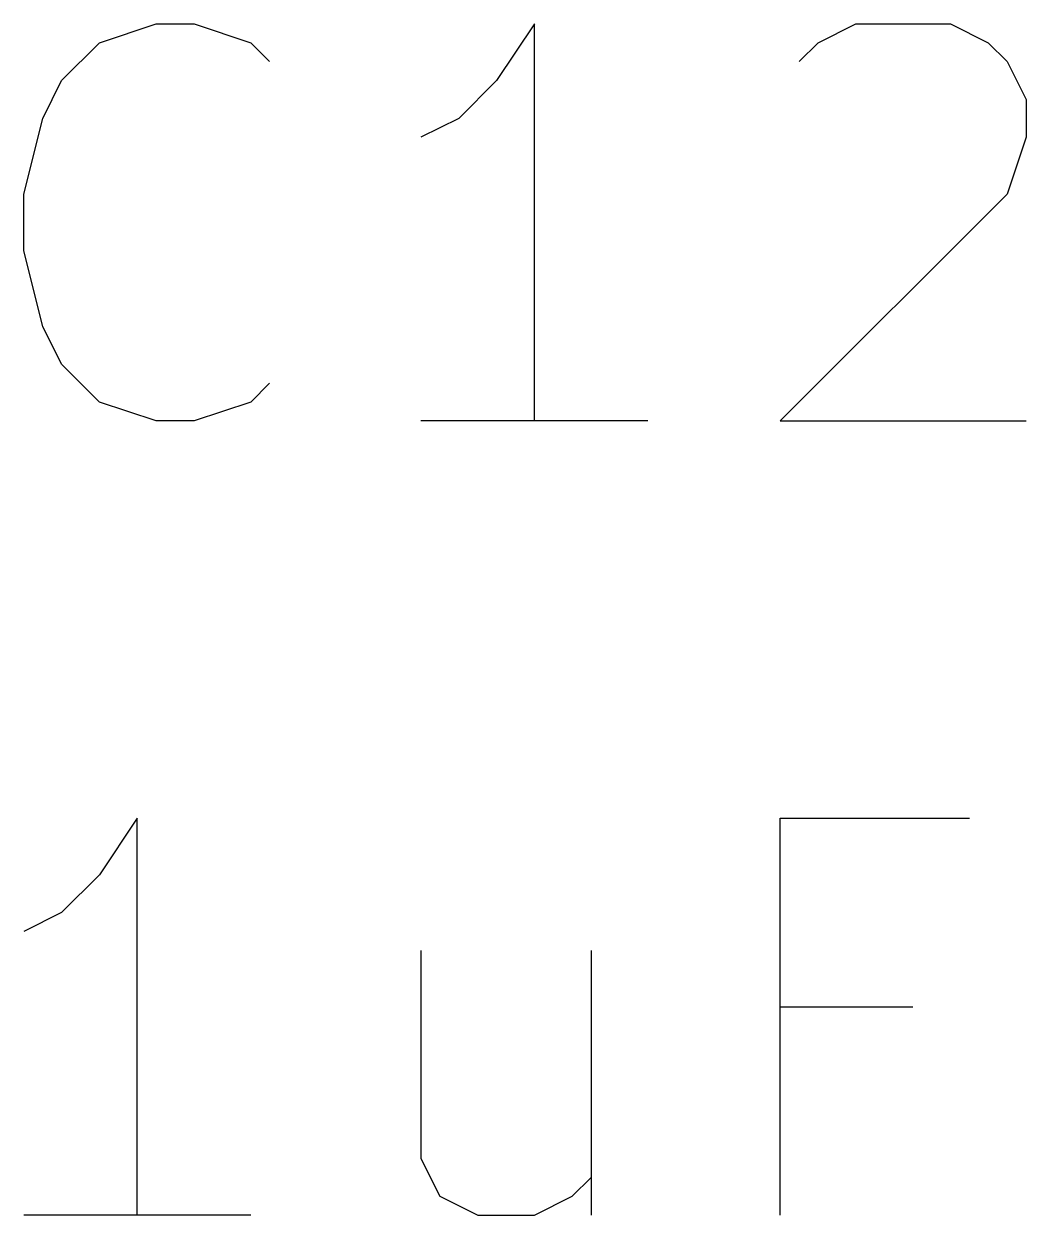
# Model space of a CAD drawing. Header units: millimetres. Extents: x 10 to 287, y -200 to -10.
# Drawn here: x 173.073 to 176.278, y -119.324 to -115.514 of the extents above; entities that cross this region are included whole.
import ezdxf

# ---------------------------------------------------------------- set-up
doc = ezdxf.new("R2010")
doc.units = ezdxf.units.MM
doc.layers.add('GREENSIXTYFIVE', color=129, linetype='CONTINUOUS')

msp = doc.modelspace()

# ---------------------------------------------------------------- linework, layer by layer
at = {"layer": 'GREENSIXTYFIVE', "linetype": 'CONTINUOUS'}
for p, q in [((173.315, -115.5747), (173.4964, -115.5142)), ((173.4964, -115.5142), (173.6173, -115.5142)), ((173.6173, -115.5142), (173.7988, -115.5747)), ((174.7059, -115.5142), (174.585, -115.6957)), ((174.7059, -116.7842), (174.7059, -115.5142)), ((175.613, -115.5747), (175.734, -115.5142)), ((175.734, -115.5142), (176.0364, -115.5142)), ((176.0364, -115.5142), (176.1573, -115.5747)), ((173.194, -115.6957), (173.315, -115.5747)), ((173.7988, -115.5747), (173.8592, -115.6352)), ((175.5526, -115.6352), (175.613, -115.5747)), ((176.1573, -115.5747), (176.2178, -115.6352)), ((176.2178, -115.6352), (176.2783, -115.7561)), ((173.1335, -115.8166), (173.194, -115.6957)), ((174.585, -115.6957), (174.464, -115.8166)), ((176.2783, -115.7561), (176.2783, -115.8771)), ((173.0731, -116.0585), (173.1335, -115.8166)), ((174.464, -115.8166), (174.3431, -115.8771)), ((176.2783, -115.8771), (176.2178, -116.0585)), ((173.0731, -116.2399), (173.0731, -116.0585)), ((176.2178, -116.0585), (175.4921, -116.7842)), ((173.1335, -116.4818), (173.0731, -116.2399)), ((173.194, -116.6028), (173.1335, -116.4818)), ((173.315, -116.7238), (173.194, -116.6028)), ((173.8592, -116.6633), (173.7988, -116.7238)), ((173.4964, -116.7842), (173.315, -116.7238)), ((173.7988, -116.7238), (173.6173, -116.7842)), ((173.6173, -116.7842), (173.4964, -116.7842)), ((175.0688, -116.7842), (174.3431, -116.7842)), ((175.4921, -116.7842), (176.2783, -116.7842)), ((173.4359, -118.0542), (173.315, -118.2357)), ((173.4359, -119.3242), (173.4359, -118.0542)), ((175.492, -119.3242), (175.492, -118.0542)), ((175.492, -118.0542), (176.0968, -118.0542)), ((173.315, -118.2357), (173.194, -118.3566)), ((173.194, -118.3566), (173.0731, -118.4171)), ((174.343, -118.4776), (174.343, -119.1428)), ((174.8873, -118.4776), (174.8873, -119.3242)), ((175.9154, -118.659), (175.492, -118.659)), ((174.343, -119.1428), (174.4035, -119.2638)), ((174.8268, -119.2638), (174.8873, -119.2033)), ((174.4035, -119.2638), (174.5245, -119.3242)), ((174.7059, -119.3242), (174.8268, -119.2638)), ((173.7988, -119.3242), (173.0731, -119.3242)), ((174.5245, -119.3242), (174.7059, -119.3242))]:
    msp.add_line(p, q, dxfattribs=at)

doc.saveas('drawing.dxf')
